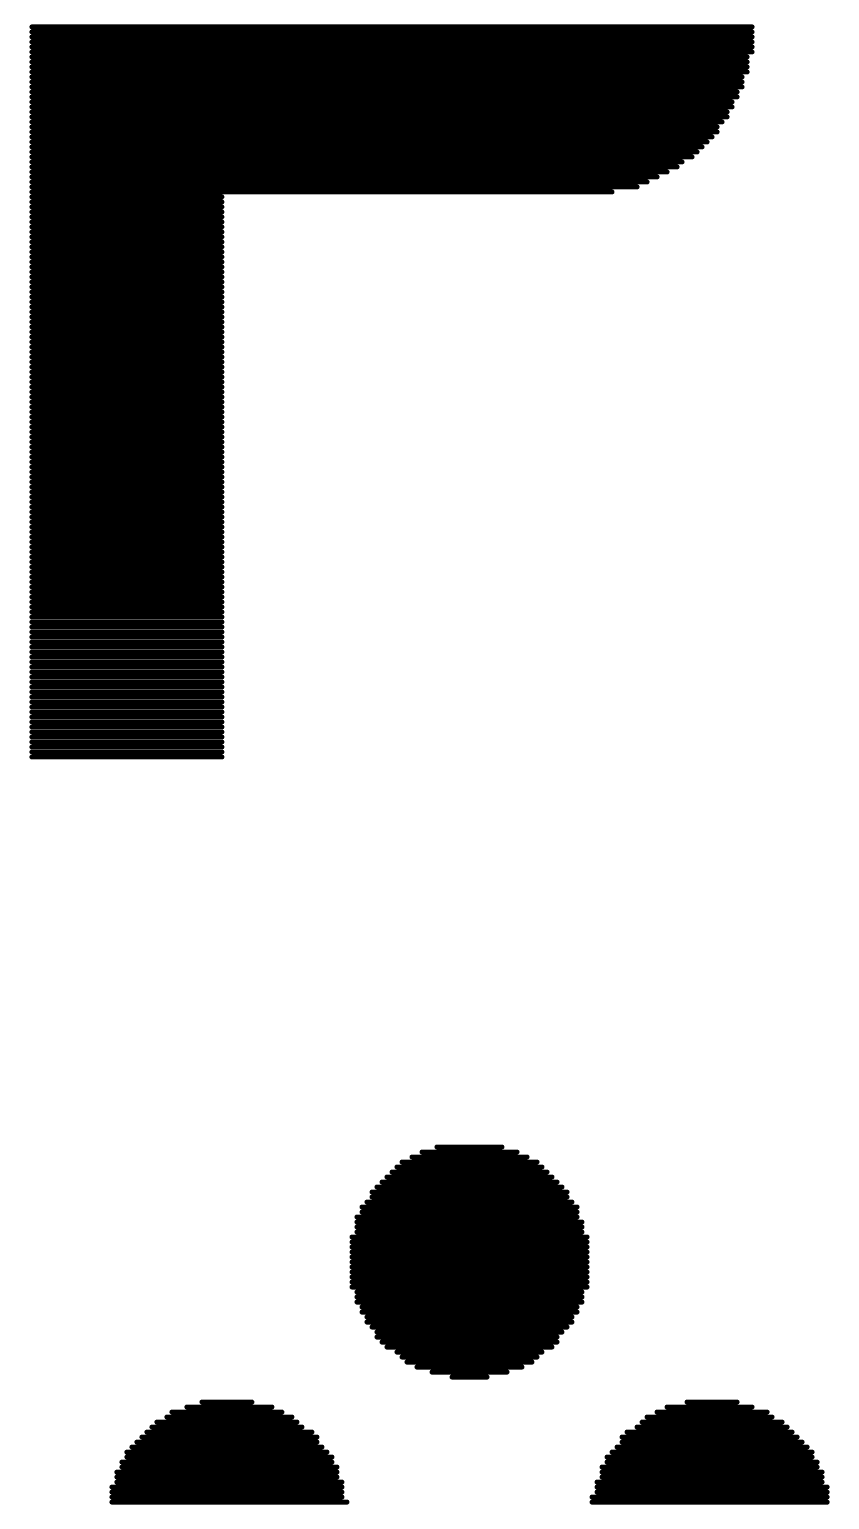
# Model space of a CAD drawing. Header units: millimetres. Extents: x 45 to 209, y 90 to 189.
# Drawn here: x 136.512 to 137.528, y 95.483 to 97.35 of the extents above; entities that cross this region are included whole.
import ezdxf

# ---------------------------------------------------------------- set-up
doc = ezdxf.new("R2010")
doc.units = ezdxf.units.MM
doc.layers.add('TopOverlay', color=2, linetype='Continuous')

# ---------------------------------------------------------------- blocks, each defined once
blk = doc.blocks.new('5394DE47_A0E8_4329_8464_7791B7C19310_63')
at = {"layer": 'TopOverlay', "const_width": 0.00635}
for points in [[(2.7955, 3.1975), (3.7099, 3.1975)], [(2.7955, 3.1911), (3.7099, 3.1911)], [(2.7955, 3.1848), (3.7099, 3.1848)], [(2.7955, 3.1784), (3.7099, 3.1784)], [(2.7955, 3.1721), (3.7099, 3.1721)], [(2.7955, 3.1657), (3.7099, 3.1657)], [(2.7955, 3.1594), (3.7036, 3.1594)], [(2.7955, 3.153), (3.7036, 3.153)], [(2.7955, 3.1467), (3.7036, 3.1467)], [(2.7955, 3.1403), (3.7036, 3.1403)], [(2.7955, 3.134), (3.6972, 3.134)], [(2.7955, 3.1276), (3.6972, 3.1276)], [(2.7955, 3.1213), (3.6972, 3.1213)], [(2.7955, 3.1149), (3.6909, 3.1149)], [(2.7955, 3.1086), (3.6909, 3.1086)], [(2.7955, 3.1022), (3.6845, 3.1022)], [(2.7955, 3.0959), (3.6845, 3.0959)], [(2.7955, 3.0895), (3.6782, 3.0895)], [(2.7955, 3.0832), (3.6782, 3.0832)], [(2.7955, 3.0768), (3.6718, 3.0768)], [(2.7955, 3.0705), (3.6655, 3.0705)], [(2.7955, 3.0641), (3.6655, 3.0641)], [(2.7955, 3.0578), (3.6591, 3.0578)], [(2.7955, 3.0514), (3.6528, 3.0514)], [(2.7955, 3.0451), (3.6464, 3.0451)], [(2.7955, 3.0387), (3.6401, 3.0387)], [(2.7955, 3.0324), (3.6337, 3.0324)], [(2.7955, 3.026), (3.621, 3.026)], [(2.7955, 3.0197), (3.6147, 3.0197)], [(2.7955, 3.0133), (3.602, 3.0133)], [(2.7955, 3.007), (3.5893, 3.007)], [(2.7955, 3.0006), (3.5766, 3.0006)], [(2.7955, 2.9943), (3.5639, 2.9943)], [(2.7955, 2.9879), (3.5321, 2.9879)], [(2.7955, 2.9816), (3.0368, 2.9816)], [(2.7955, 2.9752), (3.0368, 2.9752)], [(2.7955, 2.9689), (3.0368, 2.9689)], [(2.7955, 2.9625), (3.0368, 2.9625)], [(2.7955, 2.9562), (3.0368, 2.9562)], [(2.7955, 2.9498), (3.0368, 2.9498)], [(2.7955, 2.9435), (3.0368, 2.9435)], [(2.7955, 2.9371), (3.0368, 2.9371)], [(2.7955, 2.9308), (3.0368, 2.9308)], [(2.7955, 2.9244), (3.0368, 2.9244)], [(2.7955, 2.9181), (3.0368, 2.9181)], [(2.7955, 2.9117), (3.0368, 2.9117)], [(2.7955, 2.9054), (3.0368, 2.9054)], [(2.7955, 2.899), (3.0368, 2.899)], [(2.7955, 2.8927), (3.0368, 2.8927)], [(2.7955, 2.8863), (3.0368, 2.8863)], [(2.7955, 2.88), (3.0368, 2.88)], [(2.7955, 2.8736), (3.0368, 2.8736)], [(2.7955, 2.8673), (3.0368, 2.8673)], [(2.7955, 2.8609), (3.0368, 2.8609)], [(2.7955, 2.8546), (3.0368, 2.8546)], [(2.7955, 2.8482), (3.0368, 2.8482)], [(2.7955, 2.8419), (3.0368, 2.8419)], [(2.7955, 2.8355), (3.0368, 2.8355)], [(2.7955, 2.8292), (3.0368, 2.8292)], [(2.7955, 2.8228), (3.0368, 2.8228)], [(2.7955, 2.8165), (3.0368, 2.8165)], [(2.7955, 2.8101), (3.0368, 2.8101)], [(2.7955, 2.8038), (3.0368, 2.8038)], [(2.7955, 2.7974), (3.0368, 2.7974)], [(2.7955, 2.7911), (3.0368, 2.7911)], [(2.7955, 2.7847), (3.0368, 2.7847)], [(2.7955, 2.7784), (3.0368, 2.7784)], [(2.7955, 2.772), (3.0368, 2.772)], [(2.7955, 2.7657), (3.0368, 2.7657)], [(2.7955, 2.7593), (3.0368, 2.7593)], [(2.7955, 2.753), (3.0368, 2.753)], [(2.7955, 2.7466), (3.0368, 2.7466)], [(2.7955, 2.7403), (3.0368, 2.7403)], [(2.7955, 2.7339), (3.0368, 2.7339)], [(2.7955, 2.7276), (3.0368, 2.7276)], [(2.7955, 2.7212), (3.0368, 2.7212)], [(2.7955, 2.7149), (3.0368, 2.7149)], [(2.7955, 2.7085), (3.0368, 2.7085)], [(2.7955, 2.7022), (3.0368, 2.7022)], [(2.7955, 2.6958), (3.0368, 2.6958)], [(2.7955, 2.6895), (3.0368, 2.6895)], [(2.7955, 2.6831), (3.0368, 2.6831)], [(2.7955, 2.6768), (3.0368, 2.6768)], [(2.7955, 2.6704), (3.0368, 2.6704)], [(2.7955, 2.6641), (3.0368, 2.6641)], [(2.7955, 2.6577), (3.0368, 2.6577)], [(2.7955, 2.6514), (3.0368, 2.6514)], [(2.7955, 2.645), (3.0368, 2.645)], [(2.7955, 2.6387), (3.0368, 2.6387)], [(2.7955, 2.6323), (3.0368, 2.6323)], [(2.7955, 2.626), (3.0368, 2.626)], [(2.7955, 2.6196), (3.0368, 2.6196)], [(2.7955, 2.6133), (3.0368, 2.6133)], [(2.7955, 2.6069), (3.0368, 2.6069)], [(2.7955, 2.6006), (3.0368, 2.6006)], [(2.7955, 2.5942), (3.0368, 2.5942)], [(2.7955, 2.5879), (3.0368, 2.5879)], [(2.7955, 2.5815), (3.0368, 2.5815)], [(2.7955, 2.5752), (3.0368, 2.5752)], [(2.7955, 2.5688), (3.0368, 2.5688)], [(2.7955, 2.5625), (3.0368, 2.5625)], [(2.7955, 2.5561), (3.0368, 2.5561)], [(2.7955, 2.5498), (3.0368, 2.5498)], [(2.7955, 2.5434), (3.0368, 2.5434)], [(2.7955, 2.5371), (3.0368, 2.5371)], [(2.7955, 2.5307), (3.0368, 2.5307)], [(2.7955, 2.5244), (3.0368, 2.5244)], [(2.7955, 2.518), (3.0368, 2.518)], [(2.7955, 2.5117), (3.0368, 2.5117)], [(2.7955, 2.5053), (3.0368, 2.5053)], [(2.7955, 2.499), (3.0368, 2.499)], [(2.7955, 2.4926), (3.0368, 2.4926)], [(2.7955, 2.4863), (3.0368, 2.4863)], [(2.7955, 2.4799), (3.0368, 2.4799)], [(2.7955, 2.4736), (3.0368, 2.4736)], [(2.7955, 2.4672), (3.0368, 2.4672)], [(2.7955, 2.4609), (3.0368, 2.4609)], [(2.7955, 2.4545), (3.0368, 2.4545)], [(2.7955, 2.4482), (3.0368, 2.4482)], [(2.7955, 2.4418), (3.0368, 2.4418)], [(2.7955, 2.4355), (3.0368, 2.4355)], [(2.7955, 2.4291), (3.0368, 2.4291)], [(2.7955, 2.4228), (3.0368, 2.4228)], [(2.7955, 2.4164), (3.0368, 2.4164)], [(2.7955, 2.4101), (3.0368, 2.4101)], [(2.7955, 2.4037), (3.0368, 2.4037)], [(2.7955, 2.3974), (3.0368, 2.3974)], [(2.7955, 2.391), (3.0368, 2.391)], [(2.7955, 2.3847), (3.0368, 2.3847)], [(2.7955, 2.3783), (3.0368, 2.3783)], [(2.7955, 2.372), (3.0368, 2.372)], [(2.7955, 2.3656), (3.0368, 2.3656)], [(2.7955, 2.3593), (3.0368, 2.3593)], [(2.7955, 2.3529), (3.0368, 2.3529)], [(2.7955, 2.3466), (3.0368, 2.3466)], [(2.7955, 2.3402), (3.0368, 2.3402)], [(2.7955, 2.3339), (3.0368, 2.3339)], [(2.7955, 2.3275), (3.0368, 2.3275)], [(2.7955, 2.3212), (3.0368, 2.3212)], [(2.7955, 2.3148), (3.0368, 2.3148)], [(2.7955, 2.3085), (3.0368, 2.3085)], [(2.7955, 2.3021), (3.0368, 2.3021)], [(2.7955, 2.2958), (3.0368, 2.2958)], [(2.7955, 2.2894), (3.0368, 2.2894)], [(2.7955, 2.2831), (3.0368, 2.2831)], [(2.7955, 2.2767), (3.0368, 2.2767)], [(2.7955, 2.2704), (3.0368, 2.2704)], [(3.3099, 1.7751), (3.3924, 1.7751)], [(3.2654, 1.756), (3.4369, 1.756)], [(3.2781, 1.7624), (3.4242, 1.7624)], [(3.2908, 1.7687), (3.4115, 1.7687)], [(3.2464, 1.737), (3.4559, 1.737)], [(3.2527, 1.7433), (3.4496, 1.7433)], [(3.2591, 1.7497), (3.4432, 1.7497)], [(3.2273, 1.7179), (3.475, 1.7179)], [(3.2337, 1.7243), (3.4686, 1.7243)], [(3.24, 1.7306), (3.4623, 1.7306)], [(3.2146, 1.6989), (3.4877, 1.6989)], [(3.221, 1.7052), (3.4813, 1.7052)], [(3.2273, 1.7116), (3.475, 1.7116)], [(3.2083, 1.6862), (3.4877, 1.6862)], [(3.2083, 1.6798), (3.494, 1.6798)], [(3.2146, 1.6925), (3.4877, 1.6925)], [(3.2019, 1.6608), (3.5004, 1.6608)], [(3.2083, 1.6735), (3.494, 1.6735)], [(3.2083, 1.6671), (3.494, 1.6671)], [(3.2019, 1.6544), (3.5004, 1.6544)], [(3.2019, 1.6481), (3.5004, 1.6481)], [(3.2019, 1.6417), (3.5004, 1.6417)], [(3.2019, 1.6354), (3.5004, 1.6354)], [(3.2019, 1.629), (3.5004, 1.629)], [(3.2019, 1.6227), (3.5004, 1.6227)], [(3.2019, 1.6163), (3.5004, 1.6163)], [(3.2019, 1.61), (3.5004, 1.61)], [(3.2019, 1.6036), (3.5004, 1.6036)], [(3.2019, 1.5973), (3.5004, 1.5973)], [(3.2083, 1.5909), (3.494, 1.5909)], [(3.2083, 1.5846), (3.494, 1.5846)], [(3.2083, 1.5782), (3.494, 1.5782)], [(3.2146, 1.5719), (3.4877, 1.5719)], [(3.2146, 1.5655), (3.4877, 1.5655)], [(3.221, 1.5592), (3.4813, 1.5592)], [(3.221, 1.5528), (3.4813, 1.5528)], [(3.2273, 1.5465), (3.475, 1.5465)], [(3.2337, 1.5401), (3.4686, 1.5401)], [(3.2337, 1.5338), (3.4623, 1.5338)], [(3.24, 1.5274), (3.4623, 1.5274)], [(3.2464, 1.5211), (3.4559, 1.5211)], [(3.2591, 1.5147), (3.4432, 1.5147)], [(3.2654, 1.5084), (3.4369, 1.5084)], [(3.2718, 1.502), (3.4305, 1.502)], [(3.2845, 1.4957), (3.4178, 1.4957)], [(3.3035, 1.4893), (3.3988, 1.4893)], [(3.3289, 1.483), (3.3734, 1.483)], [(2.9733, 1.4385), (3.113, 1.4385)], [(2.9924, 1.4449), (3.1003, 1.4449)], [(3.0114, 1.4512), (3.0749, 1.4512)], [(3.5893, 1.4385), (3.729, 1.4385)], [(3.602, 1.4449), (3.7099, 1.4449)], [(3.6274, 1.4512), (3.6909, 1.4512)], [(2.9479, 1.4195), (3.1384, 1.4195)], [(2.9543, 1.4258), (3.1321, 1.4258)], [(2.967, 1.4322), (3.1257, 1.4322)], [(3.5639, 1.4195), (3.7544, 1.4195)], [(3.5702, 1.4258), (3.748, 1.4258)], [(3.5766, 1.4322), (3.7353, 1.4322)], [(2.9289, 1.4004), (3.1575, 1.4004)], [(2.9352, 1.4068), (3.1575, 1.4068)], [(2.9416, 1.4131), (3.1511, 1.4131)], [(3.5448, 1.4068), (3.7671, 1.4068)], [(3.5448, 1.4004), (3.7734, 1.4004)], [(3.5512, 1.4131), (3.7607, 1.4131)], [(2.9162, 1.3877), (3.1702, 1.3877)], [(2.9162, 1.3814), (3.1765, 1.3814)], [(2.9225, 1.3941), (3.1638, 1.3941)], [(3.5258, 1.3814), (3.7861, 1.3814)], [(3.5321, 1.3877), (3.7861, 1.3877)], [(3.5385, 1.3941), (3.7798, 1.3941)], [(2.9035, 1.3623), (3.1829, 1.3623)], [(2.9098, 1.375), (3.1765, 1.375)], [(2.9098, 1.3687), (3.1829, 1.3687)], [(3.5194, 1.3687), (3.7925, 1.3687)], [(3.5194, 1.3623), (3.7988, 1.3623)], [(3.5258, 1.375), (3.7925, 1.375)], [(2.8971, 1.3433), (3.1892, 1.3433)], [(2.9035, 1.356), (3.1829, 1.356)], [(2.9035, 1.3496), (3.1892, 1.3496)], [(3.5131, 1.3496), (3.7988, 1.3496)], [(3.5131, 1.3433), (3.8052, 1.3433)], [(3.5194, 1.356), (3.7988, 1.356)], [(2.8971, 1.3369), (3.1892, 1.3369)], [(2.8971, 1.3306), (3.1892, 1.3306)], [(2.8971, 1.3242), (3.1956, 1.3242)], [(3.5067, 1.3306), (3.8052, 1.3306)], [(3.5067, 1.3242), (3.8052, 1.3242)], [(3.5131, 1.3369), (3.8052, 1.3369)]]:
    blk.add_lwpolyline(points, dxfattribs=at)
at = {"layer": 'TopOverlay', "const_width": 0.00317}
for points in [[(2.794, 3.1975, 1), (2.7971, 3.1975, 1)], [(2.794, 3.1911, 1), (2.7971, 3.1911, 1)], [(3.7084, 3.1975, 1), (3.7115, 3.1975, 1)], [(3.7084, 3.1911, 1), (3.7115, 3.1911, 1)], [(2.794, 3.1848, 1), (2.7971, 3.1848, 1)], [(2.794, 3.1784, 1), (2.7971, 3.1784, 1)], [(2.794, 3.1721, 1), (2.7971, 3.1721, 1)], [(3.7084, 3.1848, 1), (3.7115, 3.1848, 1)], [(3.7084, 3.1784, 1), (3.7115, 3.1784, 1)], [(3.7084, 3.1721, 1), (3.7115, 3.1721, 1)], [(2.794, 3.1657, 1), (2.7971, 3.1657, 1)], [(2.794, 3.1594, 1), (2.7971, 3.1594, 1)], [(2.794, 3.153, 1), (2.7971, 3.153, 1)], [(3.702, 3.1594, 1), (3.7052, 3.1594, 1)], [(3.702, 3.153, 1), (3.7052, 3.153, 1)], [(3.7084, 3.1657, 1), (3.7115, 3.1657, 1)], [(2.794, 3.1467, 1), (2.7971, 3.1467, 1)], [(2.794, 3.1403, 1), (2.7971, 3.1403, 1)], [(2.794, 3.134, 1), (2.7971, 3.134, 1)], [(3.6957, 3.134, 1), (3.6988, 3.134, 1)], [(3.702, 3.1467, 1), (3.7052, 3.1467, 1)], [(3.702, 3.1403, 1), (3.7052, 3.1403, 1)], [(2.794, 3.1276, 1), (2.7971, 3.1276, 1)], [(2.794, 3.1213, 1), (2.7971, 3.1213, 1)], [(2.794, 3.1149, 1), (2.7971, 3.1149, 1)], [(3.6893, 3.1149, 1), (3.6925, 3.1149, 1)], [(3.6957, 3.1276, 1), (3.6988, 3.1276, 1)], [(3.6957, 3.1213, 1), (3.6988, 3.1213, 1)], [(2.794, 3.1086, 1), (2.7971, 3.1086, 1)], [(2.794, 3.1022, 1), (2.7971, 3.1022, 1)], [(3.683, 3.1022, 1), (3.6861, 3.1022, 1)], [(3.6893, 3.1086, 1), (3.6925, 3.1086, 1)], [(2.794, 3.0959, 1), (2.7971, 3.0959, 1)], [(2.794, 3.0895, 1), (2.7971, 3.0895, 1)], [(2.794, 3.0832, 1), (2.7971, 3.0832, 1)], [(3.6766, 3.0895, 1), (3.6798, 3.0895, 1)], [(3.6766, 3.0832, 1), (3.6798, 3.0832, 1)], [(3.683, 3.0959, 1), (3.6861, 3.0959, 1)], [(2.794, 3.0768, 1), (2.7971, 3.0768, 1)], [(2.794, 3.0705, 1), (2.7971, 3.0705, 1)], [(2.794, 3.0641, 1), (2.7971, 3.0641, 1)], [(3.6639, 3.0705, 1), (3.6671, 3.0705, 1)], [(3.6639, 3.0641, 1), (3.6671, 3.0641, 1)], [(3.6703, 3.0768, 1), (3.6734, 3.0768, 1)], [(2.794, 3.0578, 1), (2.7971, 3.0578, 1)], [(2.794, 3.0514, 1), (2.7971, 3.0514, 1)], [(2.794, 3.0451, 1), (2.7971, 3.0451, 1)], [(3.6449, 3.0451, 1), (3.648, 3.0451, 1)], [(3.6512, 3.0514, 1), (3.6544, 3.0514, 1)], [(3.6576, 3.0578, 1), (3.6607, 3.0578, 1)], [(2.794, 3.0387, 1), (2.7971, 3.0387, 1)], [(2.794, 3.0324, 1), (2.7971, 3.0324, 1)], [(2.794, 3.026, 1), (2.7971, 3.026, 1)], [(3.6195, 3.026, 1), (3.6226, 3.026, 1)], [(3.6322, 3.0324, 1), (3.6353, 3.0324, 1)], [(3.6385, 3.0387, 1), (3.6417, 3.0387, 1)], [(2.794, 3.0197, 1), (2.7971, 3.0197, 1)], [(2.794, 3.0133, 1), (2.7971, 3.0133, 1)], [(2.794, 3.007, 1), (2.7971, 3.007, 1)], [(3.5877, 3.007, 1), (3.5909, 3.007, 1)], [(3.6004, 3.0133, 1), (3.6036, 3.0133, 1)], [(3.6131, 3.0197, 1), (3.6163, 3.0197, 1)], [(2.794, 3.0006, 1), (2.7971, 3.0006, 1)], [(2.794, 2.9943, 1), (2.7971, 2.9943, 1)], [(2.794, 2.9879, 1), (2.7971, 2.9879, 1)], [(3.5306, 2.9879, 1), (3.5337, 2.9879, 1)], [(3.5623, 2.9943, 1), (3.5655, 2.9943, 1)], [(3.575, 3.0006, 1), (3.5782, 3.0006, 1)], [(2.794, 2.9816, 1), (2.7971, 2.9816, 1)], [(2.794, 2.9752, 1), (2.7971, 2.9752, 1)], [(2.794, 2.9689, 1), (2.7971, 2.9689, 1)], [(3.0353, 2.9816, 1), (3.0384, 2.9816, 1)], [(3.0353, 2.9752, 1), (3.0384, 2.9752, 1)], [(3.0353, 2.9689, 1), (3.0384, 2.9689, 1)], [(2.794, 2.9625, 1), (2.7971, 2.9625, 1)], [(2.794, 2.9562, 1), (2.7971, 2.9562, 1)], [(2.794, 2.9498, 1), (2.7971, 2.9498, 1)], [(3.0353, 2.9625, 1), (3.0384, 2.9625, 1)], [(3.0353, 2.9562, 1), (3.0384, 2.9562, 1)], [(3.0353, 2.9498, 1), (3.0384, 2.9498, 1)], [(2.794, 2.9435, 1), (2.7971, 2.9435, 1)], [(2.794, 2.9371, 1), (2.7971, 2.9371, 1)], [(2.794, 2.9308, 1), (2.7971, 2.9308, 1)], [(3.0353, 2.9435, 1), (3.0384, 2.9435, 1)], [(3.0353, 2.9371, 1), (3.0384, 2.9371, 1)], [(3.0353, 2.9308, 1), (3.0384, 2.9308, 1)], [(2.794, 2.9244, 1), (2.7971, 2.9244, 1)], [(2.794, 2.9181, 1), (2.7971, 2.9181, 1)], [(2.794, 2.9117, 1), (2.7971, 2.9117, 1)], [(3.0353, 2.9244, 1), (3.0384, 2.9244, 1)], [(3.0353, 2.9181, 1), (3.0384, 2.9181, 1)], [(3.0353, 2.9117, 1), (3.0384, 2.9117, 1)], [(2.794, 2.9054, 1), (2.7971, 2.9054, 1)], [(2.794, 2.899, 1), (2.7971, 2.899, 1)], [(2.794, 2.8927, 1), (2.7971, 2.8927, 1)], [(3.0353, 2.9054, 1), (3.0384, 2.9054, 1)], [(3.0353, 2.899, 1), (3.0384, 2.899, 1)], [(3.0353, 2.8927, 1), (3.0384, 2.8927, 1)], [(2.794, 2.8863, 1), (2.7971, 2.8863, 1)], [(2.794, 2.88, 1), (2.7971, 2.88, 1)], [(2.794, 2.8736, 1), (2.7971, 2.8736, 1)], [(3.0353, 2.8863, 1), (3.0384, 2.8863, 1)], [(3.0353, 2.88, 1), (3.0384, 2.88, 1)], [(3.0353, 2.8736, 1), (3.0384, 2.8736, 1)], [(2.794, 2.8673, 1), (2.7971, 2.8673, 1)], [(2.794, 2.8609, 1), (2.7971, 2.8609, 1)], [(2.794, 2.8546, 1), (2.7971, 2.8546, 1)], [(3.0353, 2.8673, 1), (3.0384, 2.8673, 1)], [(3.0353, 2.8609, 1), (3.0384, 2.8609, 1)], [(3.0353, 2.8546, 1), (3.0384, 2.8546, 1)], [(2.794, 2.8482, 1), (2.7971, 2.8482, 1)], [(2.794, 2.8419, 1), (2.7971, 2.8419, 1)], [(2.794, 2.8355, 1), (2.7971, 2.8355, 1)], [(3.0353, 2.8482, 1), (3.0384, 2.8482, 1)], [(3.0353, 2.8419, 1), (3.0384, 2.8419, 1)], [(3.0353, 2.8355, 1), (3.0384, 2.8355, 1)], [(2.794, 2.8292, 1), (2.7971, 2.8292, 1)], [(2.794, 2.8228, 1), (2.7971, 2.8228, 1)], [(2.794, 2.8165, 1), (2.7971, 2.8165, 1)], [(3.0353, 2.8292, 1), (3.0384, 2.8292, 1)], [(3.0353, 2.8228, 1), (3.0384, 2.8228, 1)], [(3.0353, 2.8165, 1), (3.0384, 2.8165, 1)], [(2.794, 2.8101, 1), (2.7971, 2.8101, 1)], [(2.794, 2.8038, 1), (2.7971, 2.8038, 1)], [(2.794, 2.7974, 1), (2.7971, 2.7974, 1)], [(3.0353, 2.8101, 1), (3.0384, 2.8101, 1)], [(3.0353, 2.8038, 1), (3.0384, 2.8038, 1)], [(3.0353, 2.7974, 1), (3.0384, 2.7974, 1)], [(2.794, 2.7911, 1), (2.7971, 2.7911, 1)], [(2.794, 2.7847, 1), (2.7971, 2.7847, 1)], [(3.0353, 2.7911, 1), (3.0384, 2.7911, 1)], [(3.0353, 2.7847, 1), (3.0384, 2.7847, 1)], [(2.794, 2.7784, 1), (2.7971, 2.7784, 1)], [(2.794, 2.772, 1), (2.7971, 2.772, 1)], [(2.794, 2.7657, 1), (2.7971, 2.7657, 1)], [(3.0353, 2.7784, 1), (3.0384, 2.7784, 1)], [(3.0353, 2.772, 1), (3.0384, 2.772, 1)], [(3.0353, 2.7657, 1), (3.0384, 2.7657, 1)], [(2.794, 2.7593, 1), (2.7971, 2.7593, 1)], [(2.794, 2.753, 1), (2.7971, 2.753, 1)], [(2.794, 2.7466, 1), (2.7971, 2.7466, 1)], [(3.0353, 2.7593, 1), (3.0384, 2.7593, 1)], [(3.0353, 2.753, 1), (3.0384, 2.753, 1)], [(3.0353, 2.7466, 1), (3.0384, 2.7466, 1)], [(2.794, 2.7403, 1), (2.7971, 2.7403, 1)], [(2.794, 2.7339, 1), (2.7971, 2.7339, 1)], [(2.794, 2.7276, 1), (2.7971, 2.7276, 1)], [(3.0353, 2.7403, 1), (3.0384, 2.7403, 1)], [(3.0353, 2.7339, 1), (3.0384, 2.7339, 1)], [(3.0353, 2.7276, 1), (3.0384, 2.7276, 1)], [(2.794, 2.7212, 1), (2.7971, 2.7212, 1)], [(2.794, 2.7149, 1), (2.7971, 2.7149, 1)], [(2.794, 2.7085, 1), (2.7971, 2.7085, 1)], [(3.0353, 2.7212, 1), (3.0384, 2.7212, 1)], [(3.0353, 2.7149, 1), (3.0384, 2.7149, 1)], [(3.0353, 2.7085, 1), (3.0384, 2.7085, 1)], [(2.794, 2.7022, 1), (2.7971, 2.7022, 1)], [(2.794, 2.6958, 1), (2.7971, 2.6958, 1)], [(2.794, 2.6895, 1), (2.7971, 2.6895, 1)], [(3.0353, 2.7022, 1), (3.0384, 2.7022, 1)], [(3.0353, 2.6958, 1), (3.0384, 2.6958, 1)], [(3.0353, 2.6895, 1), (3.0384, 2.6895, 1)], [(2.794, 2.6831, 1), (2.7971, 2.6831, 1)], [(2.794, 2.6768, 1), (2.7971, 2.6768, 1)], [(2.794, 2.6704, 1), (2.7971, 2.6704, 1)], [(3.0353, 2.6831, 1), (3.0384, 2.6831, 1)], [(3.0353, 2.6768, 1), (3.0384, 2.6768, 1)], [(3.0353, 2.6704, 1), (3.0384, 2.6704, 1)], [(2.794, 2.6641, 1), (2.7971, 2.6641, 1)], [(2.794, 2.6577, 1), (2.7971, 2.6577, 1)], [(2.794, 2.6514, 1), (2.7971, 2.6514, 1)], [(3.0353, 2.6641, 1), (3.0384, 2.6641, 1)], [(3.0353, 2.6577, 1), (3.0384, 2.6577, 1)], [(3.0353, 2.6514, 1), (3.0384, 2.6514, 1)], [(2.794, 2.645, 1), (2.7971, 2.645, 1)], [(2.794, 2.6387, 1), (2.7971, 2.6387, 1)], [(2.794, 2.6323, 1), (2.7971, 2.6323, 1)], [(3.0353, 2.645, 1), (3.0384, 2.645, 1)], [(3.0353, 2.6387, 1), (3.0384, 2.6387, 1)], [(3.0353, 2.6323, 1), (3.0384, 2.6323, 1)], [(2.794, 2.626, 1), (2.7971, 2.626, 1)], [(2.794, 2.6196, 1), (2.7971, 2.6196, 1)], [(2.794, 2.6133, 1), (2.7971, 2.6133, 1)], [(3.0353, 2.626, 1), (3.0384, 2.626, 1)], [(3.0353, 2.6196, 1), (3.0384, 2.6196, 1)], [(3.0353, 2.6133, 1), (3.0384, 2.6133, 1)], [(2.794, 2.6069, 1), (2.7971, 2.6069, 1)], [(2.794, 2.6006, 1), (2.7971, 2.6006, 1)], [(2.794, 2.5942, 1), (2.7971, 2.5942, 1)], [(3.0353, 2.6069, 1), (3.0384, 2.6069, 1)], [(3.0353, 2.6006, 1), (3.0384, 2.6006, 1)], [(3.0353, 2.5942, 1), (3.0384, 2.5942, 1)], [(2.794, 2.5879, 1), (2.7971, 2.5879, 1)], [(2.794, 2.5815, 1), (2.7971, 2.5815, 1)], [(2.794, 2.5752, 1), (2.7971, 2.5752, 1)], [(3.0353, 2.5879, 1), (3.0384, 2.5879, 1)], [(3.0353, 2.5815, 1), (3.0384, 2.5815, 1)], [(3.0353, 2.5752, 1), (3.0384, 2.5752, 1)], [(2.794, 2.5688, 1), (2.7971, 2.5688, 1)], [(2.794, 2.5625, 1), (2.7971, 2.5625, 1)], [(2.794, 2.5561, 1), (2.7971, 2.5561, 1)], [(3.0353, 2.5688, 1), (3.0384, 2.5688, 1)], [(3.0353, 2.5625, 1), (3.0384, 2.5625, 1)], [(3.0353, 2.5561, 1), (3.0384, 2.5561, 1)], [(2.794, 2.5498, 1), (2.7971, 2.5498, 1)], [(2.794, 2.5434, 1), (2.7971, 2.5434, 1)], [(2.794, 2.5371, 1), (2.7971, 2.5371, 1)], [(3.0353, 2.5498, 1), (3.0384, 2.5498, 1)], [(3.0353, 2.5434, 1), (3.0384, 2.5434, 1)], [(3.0353, 2.5371, 1), (3.0384, 2.5371, 1)], [(2.794, 2.5307, 1), (2.7971, 2.5307, 1)], [(2.794, 2.5244, 1), (2.7971, 2.5244, 1)], [(2.794, 2.518, 1), (2.7971, 2.518, 1)], [(3.0353, 2.5307, 1), (3.0384, 2.5307, 1)], [(3.0353, 2.5244, 1), (3.0384, 2.5244, 1)], [(3.0353, 2.518, 1), (3.0384, 2.518, 1)], [(2.794, 2.5117, 1), (2.7971, 2.5117, 1)], [(2.794, 2.5053, 1), (2.7971, 2.5053, 1)], [(2.794, 2.499, 1), (2.7971, 2.499, 1)], [(3.0353, 2.5117, 1), (3.0384, 2.5117, 1)], [(3.0353, 2.5053, 1), (3.0384, 2.5053, 1)], [(3.0353, 2.499, 1), (3.0384, 2.499, 1)], [(2.794, 2.4926, 1), (2.7971, 2.4926, 1)], [(2.794, 2.4863, 1), (2.7971, 2.4863, 1)], [(2.794, 2.4799, 1), (2.7971, 2.4799, 1)], [(3.0353, 2.4926, 1), (3.0384, 2.4926, 1)], [(3.0353, 2.4863, 1), (3.0384, 2.4863, 1)], [(3.0353, 2.4799, 1), (3.0384, 2.4799, 1)], [(2.794, 2.4736, 1), (2.7971, 2.4736, 1)], [(2.794, 2.4672, 1), (2.7971, 2.4672, 1)], [(3.0353, 2.4736, 1), (3.0384, 2.4736, 1)], [(3.0353, 2.4672, 1), (3.0384, 2.4672, 1)], [(2.794, 2.4609, 1), (2.7971, 2.4609, 1)], [(2.794, 2.4545, 1), (2.7971, 2.4545, 1)], [(2.794, 2.4482, 1), (2.7971, 2.4482, 1)], [(3.0353, 2.4609, 1), (3.0384, 2.4609, 1)], [(3.0353, 2.4545, 1), (3.0384, 2.4545, 1)], [(3.0353, 2.4482, 1), (3.0384, 2.4482, 1)], [(2.794, 2.4418, 1), (2.7971, 2.4418, 1)], [(2.794, 2.4355, 1), (2.7971, 2.4355, 1)], [(2.794, 2.4291, 1), (2.7971, 2.4291, 1)], [(3.0353, 2.4418, 1), (3.0384, 2.4418, 1)], [(3.0353, 2.4355, 1), (3.0384, 2.4355, 1)], [(3.0353, 2.4291, 1), (3.0384, 2.4291, 1)], [(2.794, 2.4228, 1), (2.7971, 2.4228, 1)], [(2.794, 2.4164, 1), (2.7971, 2.4164, 1)], [(2.794, 2.4101, 1), (2.7971, 2.4101, 1)], [(3.0353, 2.4228, 1), (3.0384, 2.4228, 1)], [(3.0353, 2.4164, 1), (3.0384, 2.4164, 1)], [(3.0353, 2.4101, 1), (3.0384, 2.4101, 1)], [(2.794, 2.4037, 1), (2.7971, 2.4037, 1)], [(2.794, 2.3974, 1), (2.7971, 2.3974, 1)], [(2.794, 2.391, 1), (2.7971, 2.391, 1)], [(3.0353, 2.4037, 1), (3.0384, 2.4037, 1)], [(3.0353, 2.3974, 1), (3.0384, 2.3974, 1)], [(3.0353, 2.391, 1), (3.0384, 2.391, 1)], [(2.794, 2.3847, 1), (2.7971, 2.3847, 1)], [(2.794, 2.3783, 1), (2.7971, 2.3783, 1)], [(2.794, 2.372, 1), (2.7971, 2.372, 1)], [(3.0353, 2.3847, 1), (3.0384, 2.3847, 1)], [(3.0353, 2.3783, 1), (3.0384, 2.3783, 1)], [(3.0353, 2.372, 1), (3.0384, 2.372, 1)], [(2.794, 2.3656, 1), (2.7971, 2.3656, 1)], [(2.794, 2.3593, 1), (2.7971, 2.3593, 1)], [(2.794, 2.3529, 1), (2.7971, 2.3529, 1)], [(3.0353, 2.3656, 1), (3.0384, 2.3656, 1)], [(3.0353, 2.3593, 1), (3.0384, 2.3593, 1)], [(3.0353, 2.3529, 1), (3.0384, 2.3529, 1)], [(2.794, 2.3466, 1), (2.7971, 2.3466, 1)], [(2.794, 2.3402, 1), (2.7971, 2.3402, 1)], [(2.794, 2.3339, 1), (2.7971, 2.3339, 1)], [(3.0353, 2.3466, 1), (3.0384, 2.3466, 1)], [(3.0353, 2.3402, 1), (3.0384, 2.3402, 1)], [(3.0353, 2.3339, 1), (3.0384, 2.3339, 1)], [(2.794, 2.3275, 1), (2.7971, 2.3275, 1)], [(2.794, 2.3212, 1), (2.7971, 2.3212, 1)], [(2.794, 2.3148, 1), (2.7971, 2.3148, 1)], [(3.0353, 2.3275, 1), (3.0384, 2.3275, 1)], [(3.0353, 2.3212, 1), (3.0384, 2.3212, 1)], [(3.0353, 2.3148, 1), (3.0384, 2.3148, 1)], [(2.794, 2.3085, 1), (2.7971, 2.3085, 1)], [(2.794, 2.3021, 1), (2.7971, 2.3021, 1)], [(2.794, 2.2958, 1), (2.7971, 2.2958, 1)], [(3.0353, 2.3085, 1), (3.0384, 2.3085, 1)], [(3.0353, 2.3021, 1), (3.0384, 2.3021, 1)], [(3.0353, 2.2958, 1), (3.0384, 2.2958, 1)], [(2.794, 2.2894, 1), (2.7971, 2.2894, 1)], [(2.794, 2.2831, 1), (2.7971, 2.2831, 1)], [(2.794, 2.2767, 1), (2.7971, 2.2767, 1)], [(3.0353, 2.2894, 1), (3.0384, 2.2894, 1)], [(3.0353, 2.2831, 1), (3.0384, 2.2831, 1)], [(3.0353, 2.2767, 1), (3.0384, 2.2767, 1)], [(2.794, 2.2704, 1), (2.7971, 2.2704, 1)], [(3.0353, 2.2704, 1), (3.0384, 2.2704, 1)], [(3.3083, 1.7751, 1), (3.3115, 1.7751, 1)], [(3.3909, 1.7751, 1), (3.394, 1.7751, 1)], [(3.2639, 1.756, 1), (3.267, 1.756, 1)], [(3.2766, 1.7624, 1), (3.2797, 1.7624, 1)], [(3.2893, 1.7687, 1), (3.2924, 1.7687, 1)], [(3.4099, 1.7687, 1), (3.4131, 1.7687, 1)], [(3.4226, 1.7624, 1), (3.4258, 1.7624, 1)], [(3.4353, 1.756, 1), (3.4385, 1.756, 1)], [(3.2448, 1.737, 1), (3.248, 1.737, 1)], [(3.2512, 1.7433, 1), (3.2543, 1.7433, 1)], [(3.2575, 1.7497, 1), (3.2607, 1.7497, 1)], [(3.4417, 1.7497, 1), (3.4448, 1.7497, 1)], [(3.448, 1.7433, 1), (3.4512, 1.7433, 1)], [(3.4544, 1.737, 1), (3.4575, 1.737, 1)], [(3.2258, 1.7179, 1), (3.2289, 1.7179, 1)], [(3.2321, 1.7243, 1), (3.2353, 1.7243, 1)], [(3.2385, 1.7306, 1), (3.2416, 1.7306, 1)], [(3.4607, 1.7306, 1), (3.4639, 1.7306, 1)], [(3.4671, 1.7243, 1), (3.4702, 1.7243, 1)], [(3.4734, 1.7179, 1), (3.4766, 1.7179, 1)], [(3.2131, 1.6989, 1), (3.2162, 1.6989, 1)], [(3.2194, 1.7052, 1), (3.2226, 1.7052, 1)], [(3.2258, 1.7116, 1), (3.2289, 1.7116, 1)], [(3.4734, 1.7116, 1), (3.4766, 1.7116, 1)], [(3.4798, 1.7052, 1), (3.4829, 1.7052, 1)], [(3.4861, 1.6989, 1), (3.4893, 1.6989, 1)], [(3.2067, 1.6862, 1), (3.2099, 1.6862, 1)], [(3.2067, 1.6798, 1), (3.2099, 1.6798, 1)], [(3.2131, 1.6925, 1), (3.2162, 1.6925, 1)], [(3.4861, 1.6925, 1), (3.4893, 1.6925, 1)], [(3.4861, 1.6862, 1), (3.4893, 1.6862, 1)], [(3.4925, 1.6798, 1), (3.4956, 1.6798, 1)], [(3.2004, 1.6608, 1), (3.2035, 1.6608, 1)], [(3.2067, 1.6735, 1), (3.2099, 1.6735, 1)], [(3.2067, 1.6671, 1), (3.2099, 1.6671, 1)], [(3.4925, 1.6735, 1), (3.4956, 1.6735, 1)], [(3.4925, 1.6671, 1), (3.4956, 1.6671, 1)], [(3.4988, 1.6608, 1), (3.502, 1.6608, 1)], [(3.2004, 1.6544, 1), (3.2035, 1.6544, 1)], [(3.2004, 1.6481, 1), (3.2035, 1.6481, 1)], [(3.2004, 1.6417, 1), (3.2035, 1.6417, 1)], [(3.4988, 1.6544, 1), (3.502, 1.6544, 1)], [(3.4988, 1.6481, 1), (3.502, 1.6481, 1)], [(3.4988, 1.6417, 1), (3.502, 1.6417, 1)], [(3.2004, 1.6354, 1), (3.2035, 1.6354, 1)], [(3.2004, 1.629, 1), (3.2035, 1.629, 1)], [(3.2004, 1.6227, 1), (3.2035, 1.6227, 1)], [(3.4988, 1.6354, 1), (3.502, 1.6354, 1)], [(3.4988, 1.629, 1), (3.502, 1.629, 1)], [(3.4988, 1.6227, 1), (3.502, 1.6227, 1)], [(3.2004, 1.6163, 1), (3.2035, 1.6163, 1)], [(3.2004, 1.61, 1), (3.2035, 1.61, 1)], [(3.2004, 1.6036, 1), (3.2035, 1.6036, 1)], [(3.4988, 1.6163, 1), (3.502, 1.6163, 1)], [(3.4988, 1.61, 1), (3.502, 1.61, 1)], [(3.4988, 1.6036, 1), (3.502, 1.6036, 1)], [(3.2004, 1.5973, 1), (3.2035, 1.5973, 1)], [(3.2067, 1.5909, 1), (3.2099, 1.5909, 1)], [(3.2067, 1.5846, 1), (3.2099, 1.5846, 1)], [(3.4925, 1.5909, 1), (3.4956, 1.5909, 1)], [(3.4925, 1.5846, 1), (3.4956, 1.5846, 1)], [(3.4988, 1.5973, 1), (3.502, 1.5973, 1)], [(3.2067, 1.5782, 1), (3.2099, 1.5782, 1)], [(3.2131, 1.5719, 1), (3.2162, 1.5719, 1)], [(3.2131, 1.5655, 1), (3.2162, 1.5655, 1)], [(3.4861, 1.5719, 1), (3.4893, 1.5719, 1)], [(3.4861, 1.5655, 1), (3.4893, 1.5655, 1)], [(3.4925, 1.5782, 1), (3.4956, 1.5782, 1)], [(3.2194, 1.5592, 1), (3.2226, 1.5592, 1)], [(3.2194, 1.5528, 1), (3.2226, 1.5528, 1)], [(3.2258, 1.5465, 1), (3.2289, 1.5465, 1)], [(3.4734, 1.5465, 1), (3.4766, 1.5465, 1)], [(3.4798, 1.5592, 1), (3.4829, 1.5592, 1)], [(3.4798, 1.5528, 1), (3.4829, 1.5528, 1)], [(3.2321, 1.5401, 1), (3.2353, 1.5401, 1)], [(3.2321, 1.5338, 1), (3.2353, 1.5338, 1)], [(3.4607, 1.5338, 1), (3.4639, 1.5338, 1)], [(3.4671, 1.5401, 1), (3.4702, 1.5401, 1)], [(3.2385, 1.5274, 1), (3.2416, 1.5274, 1)], [(3.2448, 1.5211, 1), (3.248, 1.5211, 1)], [(3.2575, 1.5147, 1), (3.2607, 1.5147, 1)], [(3.4417, 1.5147, 1), (3.4448, 1.5147, 1)], [(3.4544, 1.5211, 1), (3.4575, 1.5211, 1)], [(3.4607, 1.5274, 1), (3.4639, 1.5274, 1)], [(3.2639, 1.5084, 1), (3.267, 1.5084, 1)], [(3.2702, 1.502, 1), (3.2734, 1.502, 1)], [(3.2829, 1.4957, 1), (3.2861, 1.4957, 1)], [(3.4163, 1.4957, 1), (3.4194, 1.4957, 1)], [(3.429, 1.502, 1), (3.4321, 1.502, 1)], [(3.4353, 1.5084, 1), (3.4385, 1.5084, 1)], [(3.302, 1.4893, 1), (3.3051, 1.4893, 1)], [(3.3274, 1.483, 1), (3.3305, 1.483, 1)], [(3.3718, 1.483, 1), (3.375, 1.483, 1)], [(3.3972, 1.4893, 1), (3.4004, 1.4893, 1)], [(2.9718, 1.4385, 1), (2.9749, 1.4385, 1)], [(2.9908, 1.4449, 1), (2.994, 1.4449, 1)], [(3.0099, 1.4512, 1), (3.013, 1.4512, 1)], [(3.0734, 1.4512, 1), (3.0765, 1.4512, 1)], [(3.0988, 1.4449, 1), (3.1019, 1.4449, 1)], [(3.1115, 1.4385, 1), (3.1146, 1.4385, 1)], [(3.5877, 1.4385, 1), (3.5909, 1.4385, 1)], [(3.6004, 1.4449, 1), (3.6036, 1.4449, 1)], [(3.6258, 1.4512, 1), (3.629, 1.4512, 1)], [(3.6893, 1.4512, 1), (3.6925, 1.4512, 1)], [(3.7084, 1.4449, 1), (3.7115, 1.4449, 1)], [(3.7274, 1.4385, 1), (3.7306, 1.4385, 1)], [(2.9464, 1.4195, 1), (2.9495, 1.4195, 1)], [(2.9527, 1.4258, 1), (2.9559, 1.4258, 1)], [(2.9654, 1.4322, 1), (2.9686, 1.4322, 1)], [(3.1242, 1.4322, 1), (3.1273, 1.4322, 1)], [(3.1305, 1.4258, 1), (3.1337, 1.4258, 1)], [(3.1369, 1.4195, 1), (3.14, 1.4195, 1)], [(3.5623, 1.4195, 1), (3.5655, 1.4195, 1)], [(3.5687, 1.4258, 1), (3.5718, 1.4258, 1)], [(3.575, 1.4322, 1), (3.5782, 1.4322, 1)], [(3.7338, 1.4322, 1), (3.7369, 1.4322, 1)], [(3.7465, 1.4258, 1), (3.7496, 1.4258, 1)], [(3.7528, 1.4195, 1), (3.756, 1.4195, 1)], [(2.9273, 1.4004, 1), (2.9305, 1.4004, 1)], [(2.9337, 1.4068, 1), (2.9368, 1.4068, 1)], [(2.94, 1.4131, 1), (2.9432, 1.4131, 1)], [(3.1496, 1.4131, 1), (3.1527, 1.4131, 1)], [(3.1559, 1.4068, 1), (3.1591, 1.4068, 1)], [(3.1559, 1.4004, 1), (3.1591, 1.4004, 1)], [(3.5433, 1.4068, 1), (3.5464, 1.4068, 1)], [(3.5433, 1.4004, 1), (3.5464, 1.4004, 1)], [(3.5496, 1.4131, 1), (3.5528, 1.4131, 1)], [(3.7592, 1.4131, 1), (3.7623, 1.4131, 1)], [(3.7655, 1.4068, 1), (3.7687, 1.4068, 1)], [(3.7719, 1.4004, 1), (3.775, 1.4004, 1)], [(2.9146, 1.3877, 1), (2.9178, 1.3877, 1)], [(2.9146, 1.3814, 1), (2.9178, 1.3814, 1)], [(2.921, 1.3941, 1), (2.9241, 1.3941, 1)], [(3.1623, 1.3941, 1), (3.1654, 1.3941, 1)], [(3.1686, 1.3877, 1), (3.1718, 1.3877, 1)], [(3.175, 1.3814, 1), (3.1781, 1.3814, 1)], [(3.5242, 1.3814, 1), (3.5274, 1.3814, 1)], [(3.5306, 1.3877, 1), (3.5337, 1.3877, 1)], [(3.5369, 1.3941, 1), (3.5401, 1.3941, 1)], [(3.7782, 1.3941, 1), (3.7814, 1.3941, 1)], [(3.7846, 1.3877, 1), (3.7877, 1.3877, 1)], [(3.7846, 1.3814, 1), (3.7877, 1.3814, 1)], [(2.9019, 1.3623, 1), (2.9051, 1.3623, 1)], [(2.9083, 1.375, 1), (2.9114, 1.375, 1)], [(2.9083, 1.3687, 1), (2.9114, 1.3687, 1)], [(3.175, 1.375, 1), (3.1781, 1.375, 1)], [(3.1813, 1.3687, 1), (3.1845, 1.3687, 1)], [(3.1813, 1.3623, 1), (3.1845, 1.3623, 1)], [(3.5179, 1.3687, 1), (3.521, 1.3687, 1)], [(3.5179, 1.3623, 1), (3.521, 1.3623, 1)], [(3.5242, 1.375, 1), (3.5274, 1.375, 1)], [(3.7909, 1.375, 1), (3.7941, 1.375, 1)], [(3.7909, 1.3687, 1), (3.7941, 1.3687, 1)], [(3.7973, 1.3623, 1), (3.8004, 1.3623, 1)], [(2.8956, 1.3433, 1), (2.8987, 1.3433, 1)], [(2.9019, 1.356, 1), (2.9051, 1.356, 1)], [(2.9019, 1.3496, 1), (2.9051, 1.3496, 1)], [(3.1813, 1.356, 1), (3.1845, 1.356, 1)], [(3.1877, 1.3496, 1), (3.1908, 1.3496, 1)], [(3.1877, 1.3433, 1), (3.1908, 1.3433, 1)], [(3.5115, 1.3496, 1), (3.5147, 1.3496, 1)], [(3.5115, 1.3433, 1), (3.5147, 1.3433, 1)], [(3.5179, 1.356, 1), (3.521, 1.356, 1)], [(3.7973, 1.356, 1), (3.8004, 1.356, 1)], [(3.7973, 1.3496, 1), (3.8004, 1.3496, 1)], [(3.8036, 1.3433, 1), (3.8068, 1.3433, 1)], [(2.8956, 1.3369, 1), (2.8987, 1.3369, 1)], [(2.8956, 1.3306, 1), (2.8987, 1.3306, 1)], [(2.8956, 1.3242, 1), (2.8987, 1.3242, 1)], [(3.1877, 1.3369, 1), (3.1908, 1.3369, 1)], [(3.1877, 1.3306, 1), (3.1908, 1.3306, 1)], [(3.194, 1.3242, 1), (3.1972, 1.3242, 1)], [(3.5052, 1.3306, 1), (3.5083, 1.3306, 1)], [(3.5052, 1.3242, 1), (3.5083, 1.3242, 1)], [(3.5115, 1.3369, 1), (3.5147, 1.3369, 1)], [(3.8036, 1.3369, 1), (3.8068, 1.3369, 1)], [(3.8036, 1.3306, 1), (3.8068, 1.3306, 1)], [(3.8036, 1.3242, 1), (3.8068, 1.3242, 1)]]:
    blk.add_lwpolyline(points, format="xyb", close=True, dxfattribs=at)

msp = doc.modelspace()

# ---------------------------------------------------------------- block references
at = {"rotation": 360}
msp.add_blockref('5394DE47_A0E8_4329_8464_7791B7C19310_63', (133.7194, 94.1552), dxfattribs=at)

doc.saveas('drawing.dxf')
